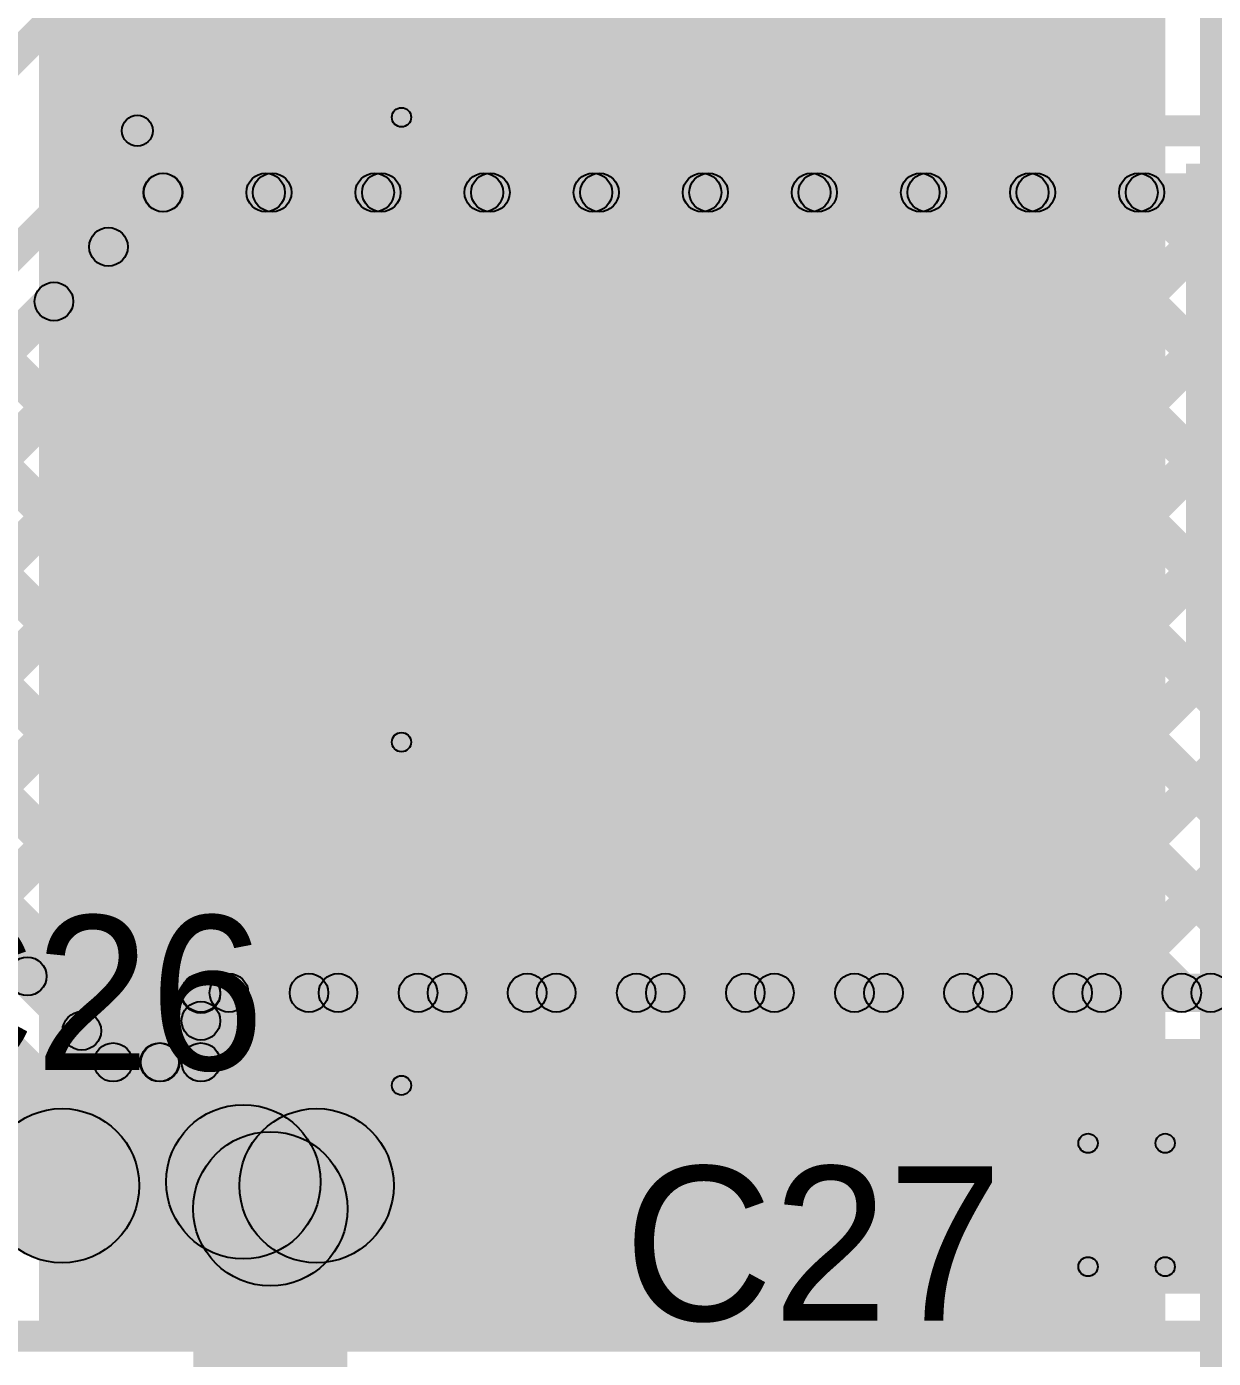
# Model space of a CAD drawing. Header units: millimetres. Extents: x -0.08 to 3.07, y -0.08 to 2.73.
# Drawn here: x 1.7088 to 2.0165, y 1.7392 to 2.0845 of the extents above; entities that cross this region are included whole.
import ezdxf

# ---------------------------------------------------------------- set-up
doc = ezdxf.new("R2010")
doc.units = ezdxf.units.MM
doc.header["$MEASUREMENT"] = 0
for name, color, linetype in [('BottomLayer', 5, 'Continuous'), ('TopLayer', 1, 'Continuous'), ('TopOverlay', 2, 'Continuous'), ('TopPaste', 8, 'Continuous'), ('TopSolder', 216, 'Continuous')]:
    doc.layers.add(name, color=color, linetype=linetype)

# ---------------------------------------------------------------- blocks, each defined once
blk = doc.blocks.new('C___0402_28')
at = {"layer": 'TopLayer'}
for points in [[(-0.0275, -0.0125), (-0.0275, 0.0125), (-0.0095, 0.0125), (-0.0095, -0.0125)], [(0.0095, -0.0125), (0.0095, 0.0125), (0.0275, 0.0125), (0.0275, -0.0125)]]:
    blk.add_hatch(color=1, dxfattribs=at).paths.add_polyline_path(points)
at = {"layer": 'TopOverlay'}
h = blk.add_hatch(color=2, dxfattribs=at)
edge = h.paths.add_edge_path()
edge.add_arc((-0.031, 0.016), 0.0025, 0, 360)
h = blk.add_hatch(color=2, dxfattribs=at)
edge = h.paths.add_edge_path()
edge.add_arc((-0.031, 0.016), 0.0025, 0, 360)
for points in [[(-0.011, 0.0185), (-0.011, 0.0135), (-0.031, 0.0135), (-0.031, 0.0185)], [(0.031, 0.0185), (0.031, 0.0135), (0.011, 0.0135), (0.011, 0.0185)], [(-0.0335, 0.016), (-0.0285, 0.016), (-0.0285, -0.016), (-0.0335, -0.016)], [(0.0285, 0.016), (0.0335, 0.016), (0.0335, -0.016), (0.0285, -0.016)], [(-0.011, -0.0135), (-0.011, -0.0185), (-0.031, -0.0185), (-0.031, -0.0135)], [(0.031, -0.0135), (0.031, -0.0185), (0.011, -0.0185), (0.011, -0.0135)]]:
    blk.add_hatch(color=2, dxfattribs=at).paths.add_polyline_path(points)
h = blk.add_hatch(color=2, dxfattribs=at)
edge = h.paths.add_edge_path()
edge.add_arc((-0.011, 0.016), 0.0025, 0, 360)
h = blk.add_hatch(color=2, dxfattribs=at)
edge = h.paths.add_edge_path()
edge.add_arc((0.011, 0.016), 0.0025, 0, 360)
h = blk.add_hatch(color=2, dxfattribs=at)
edge = h.paths.add_edge_path()
edge.add_arc((0.031, 0.016), 0.0025, 0, 360)
h = blk.add_hatch(color=2, dxfattribs=at)
edge = h.paths.add_edge_path()
edge.add_arc((0.031, 0.016), 0.0025, 0, 360)
h = blk.add_hatch(color=2, dxfattribs=at)
edge = h.paths.add_edge_path()
edge.add_arc((-0.031, -0.016), 0.0025, 0, 360)
h = blk.add_hatch(color=2, dxfattribs=at)
edge = h.paths.add_edge_path()
edge.add_arc((-0.031, -0.016), 0.0025, 0, 360)
h = blk.add_hatch(color=2, dxfattribs=at)
edge = h.paths.add_edge_path()
edge.add_arc((-0.011, -0.016), 0.0025, 0, 360)
h = blk.add_hatch(color=2, dxfattribs=at)
edge = h.paths.add_edge_path()
edge.add_arc((0.011, -0.016), 0.0025, 0, 360)
h = blk.add_hatch(color=2, dxfattribs=at)
edge = h.paths.add_edge_path()
edge.add_arc((0.031, -0.016), 0.0025, 0, 360)
h = blk.add_hatch(color=2, dxfattribs=at)
edge = h.paths.add_edge_path()
edge.add_arc((0.031, -0.016), 0.0025, 0, 360)
at = {"layer": 'TopPaste'}
for points in [[(-0.0275, -0.0125), (-0.0275, 0.0125), (-0.0095, 0.0125), (-0.0095, -0.0125)], [(0.0095, -0.0125), (0.0095, 0.0125), (0.0275, 0.0125), (0.0275, -0.0125)]]:
    blk.add_hatch(color=8, dxfattribs=at).paths.add_polyline_path(points)
at = {"layer": 'TopSolder'}
for points in [[(-0.02986, -0.01486), (-0.02986, 0.01486), (-0.00714, 0.01486), (-0.00714, -0.01486)], [(0.00714, -0.01486), (0.00714, 0.01486), (0.02986, 0.01486), (0.02986, -0.01486)]]:
    blk.add_hatch(color=216, dxfattribs=at).paths.add_polyline_path(points)
at = {"layer": 'TopOverlay'}
for centre in [(-0.031, 0.016), (-0.031, 0.016), (-0.011, 0.016), (0.011, 0.016), (0.031, 0.016), (0.031, 0.016), (-0.031, -0.016), (-0.031, -0.016), (-0.011, -0.016), (0.011, -0.016), (0.031, -0.016), (0.031, -0.016)]:
    blk.add_circle(centre, 0.0025, dxfattribs=at)
blk = doc.blocks.new('UWX1E101MCL1GB_29')
at = {"layer": 'TopLayer'}
for points in [[(-0.03937, 0.06496), (-0.03937, -0.06496), (-0.24803, -0.06496), (-0.24803, 0.06496)], [(0.24803, 0.06496), (0.24803, -0.06496), (0.03937, -0.06496), (0.03937, 0.06496)]]:
    blk.add_hatch(color=1, dxfattribs=at).paths.add_polyline_path(points)
at = {"layer": 'TopOverlay'}
for points in [[(-0.12577, 0.17177), (-0.12223, 0.16823), (-0.16523, 0.12523), (-0.16877, 0.12877)], [(0.168, 0.1725), (0.168, 0.1675), (-0.124, 0.1675), (-0.124, 0.1725)], [(0.1655, 0.17), (0.1705, 0.17), (0.1705, 0.081), (0.1655, 0.081)], [(-0.1695, 0.127), (-0.1645, 0.127), (-0.1645, 0.086), (-0.1695, 0.086)], [(-0.2105, 0.098), (-0.2055, 0.098), (-0.2055, 0.074), (-0.2105, 0.074)], [(-0.196, 0.0885), (-0.196, 0.0835), (-0.22, 0.0835), (-0.22, 0.0885)], [(0.1655, -0.081), (0.1705, -0.081), (0.1705, -0.17), (0.1655, -0.17)], [(-0.1695, -0.086), (-0.1645, -0.086), (-0.1645, -0.127), (-0.1695, -0.127)], [(-0.12223, -0.16823), (-0.12577, -0.17177), (-0.16877, -0.12877), (-0.16523, -0.12523)], [(0.168, -0.1675), (0.168, -0.1725), (-0.124, -0.1725), (-0.124, -0.1675)]]:
    blk.add_hatch(color=2, dxfattribs=at).paths.add_polyline_path(points)
h = blk.add_hatch(color=2, dxfattribs=at)
edge = h.paths.add_edge_path()
edge.add_arc((-0.124, 0.17), 0.0025, 0, 360)
h = blk.add_hatch(color=2, dxfattribs=at)
edge = h.paths.add_edge_path()
edge.add_arc((-0.124, 0.17), 0.0025, 0, 360)
h = blk.add_hatch(color=2, dxfattribs=at)
edge = h.paths.add_edge_path()
edge.add_arc((0.168, 0.17), 0.0025, 0, 360)
h = blk.add_hatch(color=2, dxfattribs=at)
edge = h.paths.add_edge_path()
edge.add_arc((0.168, 0.17), 0.0025, 0, 360)
h = blk.add_hatch(color=2, dxfattribs=at)
edge = h.paths.add_edge_path()
edge.add_arc((-0.167, 0.127), 0.0025, 0, 360)
h = blk.add_hatch(color=2, dxfattribs=at)
edge = h.paths.add_edge_path()
edge.add_arc((-0.167, 0.127), 0.0025, 0, 360)
h = blk.add_hatch(color=2, dxfattribs=at)
edge = h.paths.add_edge_path()
edge.add_arc((-0.208, 0.098), 0.0025, 0, 360)
h = blk.add_hatch(color=2, dxfattribs=at)
edge = h.paths.add_edge_path()
edge.add_arc((-0.22, 0.086), 0.0025, 0, 360)
h = blk.add_hatch(color=2, dxfattribs=at)
edge = h.paths.add_edge_path()
edge.add_arc((-0.196, 0.086), 0.0025, 0, 360)
h = blk.add_hatch(color=2, dxfattribs=at)
edge = h.paths.add_edge_path()
edge.add_arc((-0.167, 0.086), 0.0025, 0, 360)
h = blk.add_hatch(color=2, dxfattribs=at)
edge = h.paths.add_edge_path()
edge.add_arc((0.168, 0.081), 0.0025, 0, 360)
h = blk.add_hatch(color=2, dxfattribs=at)
edge = h.paths.add_edge_path()
edge.add_arc((-0.208, 0.074), 0.0025, 0, 360)
h = blk.add_hatch(color=2, dxfattribs=at)
edge = h.paths.add_edge_path()
edge.add_arc((0.168, -0.081), 0.0025, 0, 360)
h = blk.add_hatch(color=2, dxfattribs=at)
edge = h.paths.add_edge_path()
edge.add_arc((-0.167, -0.086), 0.0025, 0, 360)
h = blk.add_hatch(color=2, dxfattribs=at)
edge = h.paths.add_edge_path()
edge.add_arc((-0.167, -0.127), 0.0025, 0, 360)
h = blk.add_hatch(color=2, dxfattribs=at)
edge = h.paths.add_edge_path()
edge.add_arc((-0.167, -0.127), 0.0025, 0, 360)
h = blk.add_hatch(color=2, dxfattribs=at)
edge = h.paths.add_edge_path()
edge.add_arc((-0.124, -0.17), 0.0025, 0, 360)
h = blk.add_hatch(color=2, dxfattribs=at)
edge = h.paths.add_edge_path()
edge.add_arc((-0.124, -0.17), 0.0025, 0, 360)
h = blk.add_hatch(color=2, dxfattribs=at)
edge = h.paths.add_edge_path()
edge.add_arc((0.168, -0.17), 0.0025, 0, 360)
h = blk.add_hatch(color=2, dxfattribs=at)
edge = h.paths.add_edge_path()
edge.add_arc((0.168, -0.17), 0.0025, 0, 360)
at = {"layer": 'TopPaste'}
for points in [[(-0.03937, 0.06496), (-0.03937, -0.06496), (-0.24803, -0.06496), (-0.24803, 0.06496)], [(0.24803, 0.06496), (0.24803, -0.06496), (0.03937, -0.06496), (0.03937, 0.06496)]]:
    blk.add_hatch(color=8, dxfattribs=at).paths.add_polyline_path(points)
at = {"layer": 'TopSolder'}
for points in [[(-0.03537, 0.06896), (-0.03537, -0.06896), (-0.25203, -0.06896), (-0.25203, 0.06896)], [(0.25203, 0.06896), (0.25203, -0.06896), (0.03537, -0.06896), (0.03537, 0.06896)]]:
    blk.add_hatch(color=216, dxfattribs=at).paths.add_polyline_path(points)
at = {"layer": 'TopOverlay'}
for centre in [(-0.124, 0.17), (-0.124, 0.17), (0.168, 0.17), (0.168, 0.17), (-0.167, 0.127), (-0.167, 0.127), (-0.208, 0.098), (-0.22, 0.086), (-0.196, 0.086), (-0.167, 0.086), (0.168, 0.081), (-0.208, 0.074), (0.168, -0.081), (-0.167, -0.086), (-0.167, -0.127), (-0.167, -0.127), (-0.124, -0.17), (-0.124, -0.17), (0.168, -0.17), (0.168, -0.17)]:
    blk.add_circle(centre, 0.0025, dxfattribs=at)

msp = doc.modelspace()

# ---------------------------------------------------------------- hatches: boundary and pattern name
at = {"layer": 'BottomLayer'}
for points in [[(1.34854, 2.20384), (1.35561, 2.21091), (1.74698, 1.81954), (1.73991, 1.81246)], [(1.30593, 2.16778), (1.33422, 2.19607), (1.73214, 1.79814), (1.70386, 1.76986)], [(1.34854, 2.19164), (1.35561, 2.19871), (1.73479, 1.81954), (1.72772, 1.81246)], [(1.61699, 1.98217), (1.61133, 1.98783), (1.72133, 2.09783), (1.72699, 2.09217)], [(1.73752, 2.05352), (1.73752, 2.06152), (2.60148, 2.06152), (2.60148, 2.05352)], [(1.64483, 1.95917), (1.63917, 1.96483), (1.73469, 2.06034), (1.74034, 2.05469)], [(1.6418, 1.90545), (1.63473, 1.91253), (1.76725, 2.04505), (1.77433, 2.03798)], [(1.65594, 1.89131), (1.64887, 1.89838), (1.79554, 2.04505), (1.80261, 2.03798)], [(1.66932, 1.95962), (1.66225, 1.96669), (1.74061, 2.04505), (1.74768, 2.03798)], [(1.67008, 1.87717), (1.66301, 1.88424), (1.82382, 2.04505), (1.83089, 2.03798)], [(1.68423, 1.86303), (1.67716, 1.8701), (1.85211, 2.04505), (1.85918, 2.03798)], [(1.68423, 1.86303), (1.67716, 1.8701), (1.85211, 2.04505), (1.85918, 2.03798)], [(1.69837, 1.84889), (1.6913, 1.85596), (1.88039, 2.04505), (1.88746, 2.03798)], [(1.71251, 1.83474), (1.70544, 1.84182), (1.90868, 2.04505), (1.91575, 2.03798)], [(1.72665, 1.8206), (1.71958, 1.82767), (1.93696, 2.04505), (1.94403, 2.03798)], [(1.74067, 2.03798), (1.74774, 2.04505), (1.95526, 1.83754), (1.94819, 1.83046)], [(1.74414, 2.03652), (1.74414, 2.04652), (2.2318, 2.04652), (2.2318, 2.03652)], [(1.7648, 1.83046), (1.75773, 1.83754), (1.96524, 2.04505), (1.97232, 2.03798)], [(1.76896, 2.03798), (1.77603, 2.04505), (1.98354, 1.83754), (1.97647, 1.83046)], [(1.79308, 1.83046), (1.78601, 1.83754), (1.99353, 2.04505), (2.0006, 2.03798)], [(1.79724, 2.03798), (1.80431, 2.04505), (2.01183, 1.83754), (2.00476, 1.83046)], [(1.82137, 1.83046), (1.8143, 1.83754), (2.02181, 2.04505), (2.02888, 2.03798)], [(1.82553, 2.03798), (1.8326, 2.04505), (2.04011, 1.83754), (2.03304, 1.83046)], [(1.84965, 1.83046), (1.84258, 1.83754), (2.0501, 2.04505), (2.05717, 2.03798)], [(1.85381, 2.03798), (1.86088, 2.04505), (2.0684, 1.83754), (2.06133, 1.83046)], [(1.87794, 1.83046), (1.87087, 1.83754), (2.07838, 2.04505), (2.08545, 2.03798)], [(1.88209, 2.03798), (1.88916, 2.04505), (2.09668, 1.83754), (2.08961, 1.83046)], [(1.90622, 1.83046), (1.89915, 1.83754), (2.10667, 2.04505), (2.11374, 2.03798)], [(1.91038, 2.03798), (1.91745, 2.04505), (2.12497, 1.83754), (2.11789, 1.83046)], [(1.93451, 1.83046), (1.92743, 1.83754), (2.13495, 2.04505), (2.14202, 2.03798)], [(1.93866, 2.03798), (1.94573, 2.04505), (2.15325, 1.83754), (2.14618, 1.83046)], [(1.96695, 2.03798), (1.97402, 2.04505), (2.18153, 1.83754), (2.17446, 1.83046)], [(1.99523, 2.03798), (2.0023, 2.04505), (2.10954, 1.93782), (2.10246, 1.93075)], [(1.7265, 2.02387), (1.73357, 2.03094), (1.92697, 1.83754), (1.9199, 1.83046)], [(1.71236, 2.00973), (1.71943, 2.0168), (1.89869, 1.83754), (1.89162, 1.83046)], [(1.69821, 1.99559), (1.70528, 2.00266), (1.87041, 1.83754), (1.86334, 1.83046)], [(1.68407, 1.98144), (1.69114, 1.98852), (1.84212, 1.83754), (1.83505, 1.83046)], [(1.96279, 1.83046), (1.95572, 1.83754), (2.10246, 1.98428), (2.10954, 1.97721)], [(1.66993, 1.9673), (1.677, 1.97437), (1.81384, 1.83754), (1.80677, 1.83046)], [(1.6602, 1.94875), (1.66727, 1.95582), (1.78555, 1.83754), (1.77848, 1.83046)], [(1.99107, 1.83046), (1.984, 1.83754), (2.10246, 1.956), (2.10954, 1.94893)], [(1.64507, 1.93559), (1.65214, 1.94266), (1.75754, 1.83727), (1.75046, 1.8302)], [(2.01936, 1.83046), (2.01229, 1.83754), (2.10729, 1.93254), (2.11436, 1.92546)], [(1.754, 1.829), (1.754, 1.839), (2.387, 1.839), (2.387, 1.829)], [(1.759, 1.816), (1.749, 1.816), (1.749, 1.834), (1.759, 1.834)], [(1.7468, 1.81246), (1.73973, 1.81954), (1.75046, 1.83027), (1.75754, 1.8232)], [(1.73125, 1.811), (1.73125, 1.821), (1.754, 1.821), (1.754, 1.811)], [(1.766, 1.756), (2.47, 1.756), (2.47, 1.822), (1.766, 1.822)], [(1.718, 1.764), (1.718, 1.804), (1.784, 1.804), (1.784, 1.764)], [(1.70211, 1.741), (1.70211, 1.749), (2.52556, 1.749), (2.52556, 1.741)]]:
    msp.add_hatch(color=5, dxfattribs=at).paths.add_polyline_path(points)
h = msp.add_hatch(color=5, dxfattribs=at)
edge = h.paths.add_edge_path()
edge.add_arc((1.73752, 2.05752), 0.004, 0, 360)
h = msp.add_hatch(color=5, dxfattribs=at)
edge = h.paths.add_edge_path()
edge.add_arc((1.73752, 2.05752), 0.004, 0, 360)
h = msp.add_hatch(color=5, dxfattribs=at)
edge = h.paths.add_edge_path()
edge.add_arc((1.74414, 2.04152), 0.005, 0, 360)
h = msp.add_hatch(color=5, dxfattribs=at)
edge = h.paths.add_edge_path()
edge.add_arc((1.74414, 2.04152), 0.005, 0, 360)
h = msp.add_hatch(color=5, dxfattribs=at)
edge = h.paths.add_edge_path()
edge.add_arc((1.74421, 2.04152), 0.005, 0, 360)
h = msp.add_hatch(color=5, dxfattribs=at)
edge = h.paths.add_edge_path()
edge.add_arc((1.77079, 2.04152), 0.005, 0, 360)
h = msp.add_hatch(color=5, dxfattribs=at)
edge = h.paths.add_edge_path()
edge.add_arc((1.77249, 2.04152), 0.005, 0, 360)
h = msp.add_hatch(color=5, dxfattribs=at)
edge = h.paths.add_edge_path()
edge.add_arc((1.79907, 2.04152), 0.005, 0, 360)
h = msp.add_hatch(color=5, dxfattribs=at)
edge = h.paths.add_edge_path()
edge.add_arc((1.80078, 2.04152), 0.005, 0, 360)
h = msp.add_hatch(color=5, dxfattribs=at)
edge = h.paths.add_edge_path()
edge.add_arc((1.82736, 2.04152), 0.005, 0, 360)
h = msp.add_hatch(color=5, dxfattribs=at)
edge = h.paths.add_edge_path()
edge.add_arc((1.82906, 2.04152), 0.005, 0, 360)
h = msp.add_hatch(color=5, dxfattribs=at)
edge = h.paths.add_edge_path()
edge.add_arc((1.85564, 2.04152), 0.005, 0, 360)
h = msp.add_hatch(color=5, dxfattribs=at)
edge = h.paths.add_edge_path()
edge.add_arc((1.85564, 2.04152), 0.005, 0, 360)
h = msp.add_hatch(color=5, dxfattribs=at)
edge = h.paths.add_edge_path()
edge.add_arc((1.85735, 2.04152), 0.005, 0, 360)
h = msp.add_hatch(color=5, dxfattribs=at)
edge = h.paths.add_edge_path()
edge.add_arc((1.88393, 2.04152), 0.005, 0, 360)
h = msp.add_hatch(color=5, dxfattribs=at)
edge = h.paths.add_edge_path()
edge.add_arc((1.88563, 2.04152), 0.005, 0, 360)
h = msp.add_hatch(color=5, dxfattribs=at)
edge = h.paths.add_edge_path()
edge.add_arc((1.91221, 2.04152), 0.005, 0, 360)
h = msp.add_hatch(color=5, dxfattribs=at)
edge = h.paths.add_edge_path()
edge.add_arc((1.91391, 2.04152), 0.005, 0, 360)
h = msp.add_hatch(color=5, dxfattribs=at)
edge = h.paths.add_edge_path()
edge.add_arc((1.9405, 2.04152), 0.005, 0, 360)
h = msp.add_hatch(color=5, dxfattribs=at)
edge = h.paths.add_edge_path()
edge.add_arc((1.9422, 2.04152), 0.005, 0, 360)
h = msp.add_hatch(color=5, dxfattribs=at)
edge = h.paths.add_edge_path()
edge.add_arc((1.96878, 2.04152), 0.005, 0, 360)
h = msp.add_hatch(color=5, dxfattribs=at)
edge = h.paths.add_edge_path()
edge.add_arc((1.97048, 2.04152), 0.005, 0, 360)
h = msp.add_hatch(color=5, dxfattribs=at)
edge = h.paths.add_edge_path()
edge.add_arc((1.99706, 2.04152), 0.005, 0, 360)
h = msp.add_hatch(color=5, dxfattribs=at)
edge = h.paths.add_edge_path()
edge.add_arc((1.99877, 2.04152), 0.005, 0, 360)
h = msp.add_hatch(color=5, dxfattribs=at)
edge = h.paths.add_edge_path()
edge.add_arc((1.73003, 2.02741), 0.005, 0, 360)
h = msp.add_hatch(color=5, dxfattribs=at)
edge = h.paths.add_edge_path()
edge.add_arc((1.71589, 2.01326), 0.005, 0, 360)
h = msp.add_hatch(color=5, dxfattribs=at)
edge = h.paths.add_edge_path()
edge.add_arc((1.70898, 1.83828), 0.005, 0, 360)
h = msp.add_hatch(color=5, dxfattribs=at)
edge = h.paths.add_edge_path()
edge.add_arc((1.754, 1.834), 0.005, 0, 360)
h = msp.add_hatch(color=5, dxfattribs=at)
edge = h.paths.add_edge_path()
edge.add_arc((1.754, 1.834), 0.005, 0, 360)
h = msp.add_hatch(color=5, dxfattribs=at)
edge = h.paths.add_edge_path()
edge.add_arc((1.754, 1.83373), 0.005, 0, 360)
h = msp.add_hatch(color=5, dxfattribs=at)
edge = h.paths.add_edge_path()
edge.add_arc((1.76126, 1.834), 0.005, 0, 360)
h = msp.add_hatch(color=5, dxfattribs=at)
edge = h.paths.add_edge_path()
edge.add_arc((1.78202, 1.834), 0.005, 0, 360)
h = msp.add_hatch(color=5, dxfattribs=at)
edge = h.paths.add_edge_path()
edge.add_arc((1.78955, 1.834), 0.005, 0, 360)
h = msp.add_hatch(color=5, dxfattribs=at)
edge = h.paths.add_edge_path()
edge.add_arc((1.8103, 1.834), 0.005, 0, 360)
h = msp.add_hatch(color=5, dxfattribs=at)
edge = h.paths.add_edge_path()
edge.add_arc((1.81783, 1.834), 0.005, 0, 360)
h = msp.add_hatch(color=5, dxfattribs=at)
edge = h.paths.add_edge_path()
edge.add_arc((1.83859, 1.834), 0.005, 0, 360)
h = msp.add_hatch(color=5, dxfattribs=at)
edge = h.paths.add_edge_path()
edge.add_arc((1.84612, 1.834), 0.005, 0, 360)
h = msp.add_hatch(color=5, dxfattribs=at)
edge = h.paths.add_edge_path()
edge.add_arc((1.86687, 1.834), 0.005, 0, 360)
h = msp.add_hatch(color=5, dxfattribs=at)
edge = h.paths.add_edge_path()
edge.add_arc((1.8744, 1.834), 0.005, 0, 360)
h = msp.add_hatch(color=5, dxfattribs=at)
edge = h.paths.add_edge_path()
edge.add_arc((1.89516, 1.834), 0.005, 0, 360)
h = msp.add_hatch(color=5, dxfattribs=at)
edge = h.paths.add_edge_path()
edge.add_arc((1.90269, 1.834), 0.005, 0, 360)
h = msp.add_hatch(color=5, dxfattribs=at)
edge = h.paths.add_edge_path()
edge.add_arc((1.92344, 1.834), 0.005, 0, 360)
h = msp.add_hatch(color=5, dxfattribs=at)
edge = h.paths.add_edge_path()
edge.add_arc((1.93097, 1.834), 0.005, 0, 360)
h = msp.add_hatch(color=5, dxfattribs=at)
edge = h.paths.add_edge_path()
edge.add_arc((1.95172, 1.834), 0.005, 0, 360)
h = msp.add_hatch(color=5, dxfattribs=at)
edge = h.paths.add_edge_path()
edge.add_arc((1.95925, 1.834), 0.005, 0, 360)
h = msp.add_hatch(color=5, dxfattribs=at)
edge = h.paths.add_edge_path()
edge.add_arc((1.98001, 1.834), 0.005, 0, 360)
h = msp.add_hatch(color=5, dxfattribs=at)
edge = h.paths.add_edge_path()
edge.add_arc((1.98754, 1.834), 0.005, 0, 360)
h = msp.add_hatch(color=5, dxfattribs=at)
edge = h.paths.add_edge_path()
edge.add_arc((2.00829, 1.834), 0.005, 0, 360)
h = msp.add_hatch(color=5, dxfattribs=at)
edge = h.paths.add_edge_path()
edge.add_arc((2.01582, 1.834), 0.005, 0, 360)
h = msp.add_hatch(color=5, dxfattribs=at)
edge = h.paths.add_edge_path()
edge.add_arc((1.754, 1.82674), 0.005, 0, 360)
h = msp.add_hatch(color=5, dxfattribs=at)
edge = h.paths.add_edge_path()
edge.add_arc((1.72312, 1.82414), 0.005, 0, 360)
h = msp.add_hatch(color=5, dxfattribs=at)
edge = h.paths.add_edge_path()
edge.add_arc((1.73125, 1.816), 0.005, 0, 360)
h = msp.add_hatch(color=5, dxfattribs=at)
edge = h.paths.add_edge_path()
edge.add_arc((1.73125, 1.816), 0.005, 0, 360)
h = msp.add_hatch(color=5, dxfattribs=at)
edge = h.paths.add_edge_path()
edge.add_arc((1.74326, 1.816), 0.005, 0, 360)
h = msp.add_hatch(color=5, dxfattribs=at)
edge = h.paths.add_edge_path()
edge.add_arc((1.74345, 1.816), 0.005, 0, 360)
h = msp.add_hatch(color=5, dxfattribs=at)
edge = h.paths.add_edge_path()
edge.add_arc((1.754, 1.816), 0.005, 0, 360)
h = msp.add_hatch(color=5, dxfattribs=at)
edge = h.paths.add_edge_path()
edge.add_arc((1.754, 1.816), 0.005, 0, 360)
h = msp.add_hatch(color=5, dxfattribs=at)
edge = h.paths.add_edge_path()
edge.add_arc((1.718, 1.784), 0.02, 0, 360)
h = msp.add_hatch(color=5, dxfattribs=at)
edge = h.paths.add_edge_path()
edge.add_arc((1.718, 1.784), 0.02, 0, 360)
h = msp.add_hatch(color=5, dxfattribs=at)
edge = h.paths.add_edge_path()
edge.add_arc((1.784, 1.784), 0.02, 0, 360)
at = {"layer": 'TopLayer'}
for points in [[(2.013, 1.608), (2.228, 1.608), (2.228, 2.56), (2.013, 2.56)], [(1.712, 1.746), (2.004, 1.746), (2.004, 2.349), (1.712, 2.349)], [(1.75086, 1.77086), (1.77914, 1.79914), (1.78614, 1.79214), (1.75786, 1.76386)], [(1.792, 1.69143), (1.752, 1.69143), (1.752, 1.778), (1.792, 1.778)]]:
    msp.add_hatch(color=1, dxfattribs=at).paths.add_polyline_path(points)
h = msp.add_hatch(color=1, dxfattribs=at)
edge = h.paths.add_edge_path()
edge.add_arc((1.765, 1.785), 0.02, 0, 360)
h = msp.add_hatch(color=1, dxfattribs=at)
edge = h.paths.add_edge_path()
edge.add_arc((1.772, 1.778), 0.02, 0, 360)
h = msp.add_hatch(color=1, dxfattribs=at)
edge = h.paths.add_edge_path()
edge.add_arc((1.772, 1.778), 0.02, 0, 360)

# ---------------------------------------------------------------- linework, layer by layer
at = {"layer": 'BottomLayer'}
for centre, radius in [((1.73752, 2.05752), 0.004), ((1.73752, 2.05752), 0.004), ((1.74414, 2.04152), 0.005), ((1.74414, 2.04152), 0.005), ((1.74421, 2.04152), 0.005), ((1.77079, 2.04152), 0.005), ((1.77249, 2.04152), 0.005), ((1.79907, 2.04152), 0.005), ((1.80078, 2.04152), 0.005), ((1.82736, 2.04152), 0.005), ((1.82906, 2.04152), 0.005), ((1.85564, 2.04152), 0.005), ((1.85564, 2.04152), 0.005), ((1.85735, 2.04152), 0.005), ((1.88393, 2.04152), 0.005), ((1.88563, 2.04152), 0.005), ((1.91221, 2.04152), 0.005), ((1.91391, 2.04152), 0.005), ((1.9405, 2.04152), 0.005), ((1.9422, 2.04152), 0.005), ((1.96878, 2.04152), 0.005), ((1.97048, 2.04152), 0.005), ((1.99706, 2.04152), 0.005), ((1.99877, 2.04152), 0.005), ((1.73003, 2.02741), 0.005), ((1.71589, 2.01326), 0.005), ((1.70898, 1.83828), 0.005), ((1.754, 1.834), 0.005), ((1.754, 1.834), 0.005), ((1.754, 1.83373), 0.005), ((1.76126, 1.834), 0.005), ((1.78202, 1.834), 0.005), ((1.78955, 1.834), 0.005), ((1.8103, 1.834), 0.005), ((1.81783, 1.834), 0.005), ((1.83859, 1.834), 0.005), ((1.84612, 1.834), 0.005), ((1.86687, 1.834), 0.005), ((1.8744, 1.834), 0.005), ((1.89516, 1.834), 0.005), ((1.90269, 1.834), 0.005), ((1.92344, 1.834), 0.005), ((1.93097, 1.834), 0.005), ((1.95172, 1.834), 0.005), ((1.95925, 1.834), 0.005), ((1.98001, 1.834), 0.005), ((1.98754, 1.834), 0.005), ((2.00829, 1.834), 0.005), ((2.01582, 1.834), 0.005), ((1.754, 1.82674), 0.005), ((1.72312, 1.82414), 0.005), ((1.73125, 1.816), 0.005), ((1.73125, 1.816), 0.005), ((1.74326, 1.816), 0.005), ((1.74345, 1.816), 0.005), ((1.754, 1.816), 0.005), ((1.754, 1.816), 0.005), ((1.718, 1.784), 0.02), ((1.718, 1.784), 0.02), ((1.784, 1.784), 0.02)]:
    msp.add_circle(centre, radius, dxfattribs=at)
at = {"layer": 'TopLayer'}
for centre in [(1.765, 1.785), (1.772, 1.778), (1.772, 1.778)]:
    msp.add_circle(centre, 0.02, dxfattribs=at)

# ---------------------------------------------------------------- block references
at = {"rotation": 180}
for name, p in [('UWX1E101MCL1GB_29', (1.974, 1.98)), ('C___0402_28', (2.015, 1.779))]:
    msp.add_blockref(name, p, dxfattribs=at)

# ---------------------------------------------------------------- texts
at = {"layer": 'TopOverlay'}
for s, p in [('C26', (1.67238, 1.81401)), ('C27', (1.86368, 1.74901))]:
    msp.add_text(s, height=0.04, dxfattribs=at).set_placement(p)

doc.saveas('drawing.dxf')
